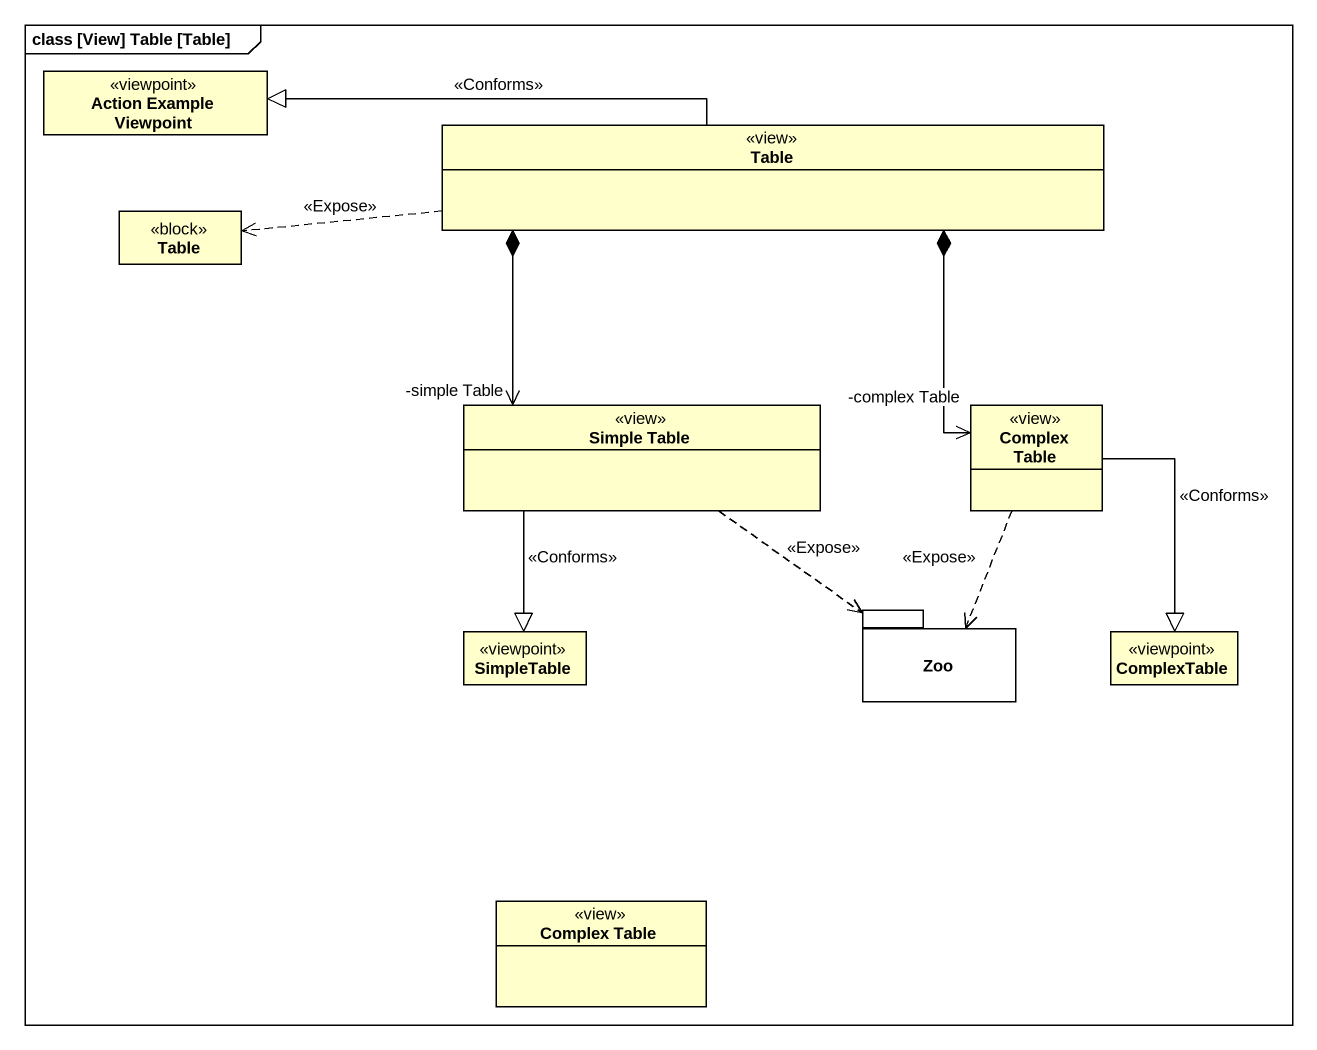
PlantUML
@startuml
mainframe class [View] Table [Table]
hide circle
hide empty members
class "Action Example Viewpoint" as Action_Example_Viewpoint <<viewpoint>>
class Table <<view>>
class "Table" as Table_2 <<block>>
class "Simple Table" as Simple_Table <<view>>
class "Complex Table" as Complex_Table <<view>>
class SimpleTable <<viewpoint>>
package Zoo {
}
class ComplexTable <<viewpoint>>
class "Complex Table" as Complex_Table_2 <<view>>
Table -left-|> Action_Example_Viewpoint : <<Conforms>>
Table .left.> Table_2 : <<Expose>>
Table *--> "-simple Table" Simple_Table
Table *--> "-complex Table" Complex_Table
Simple_Table --|> SimpleTable : <<Conforms>>
Simple_Table ..> Zoo : <<Expose>>
Complex_Table ..> Zoo : <<Expose>>
Complex_Table --|> ComplexTable : <<Conforms>>
@enduml
